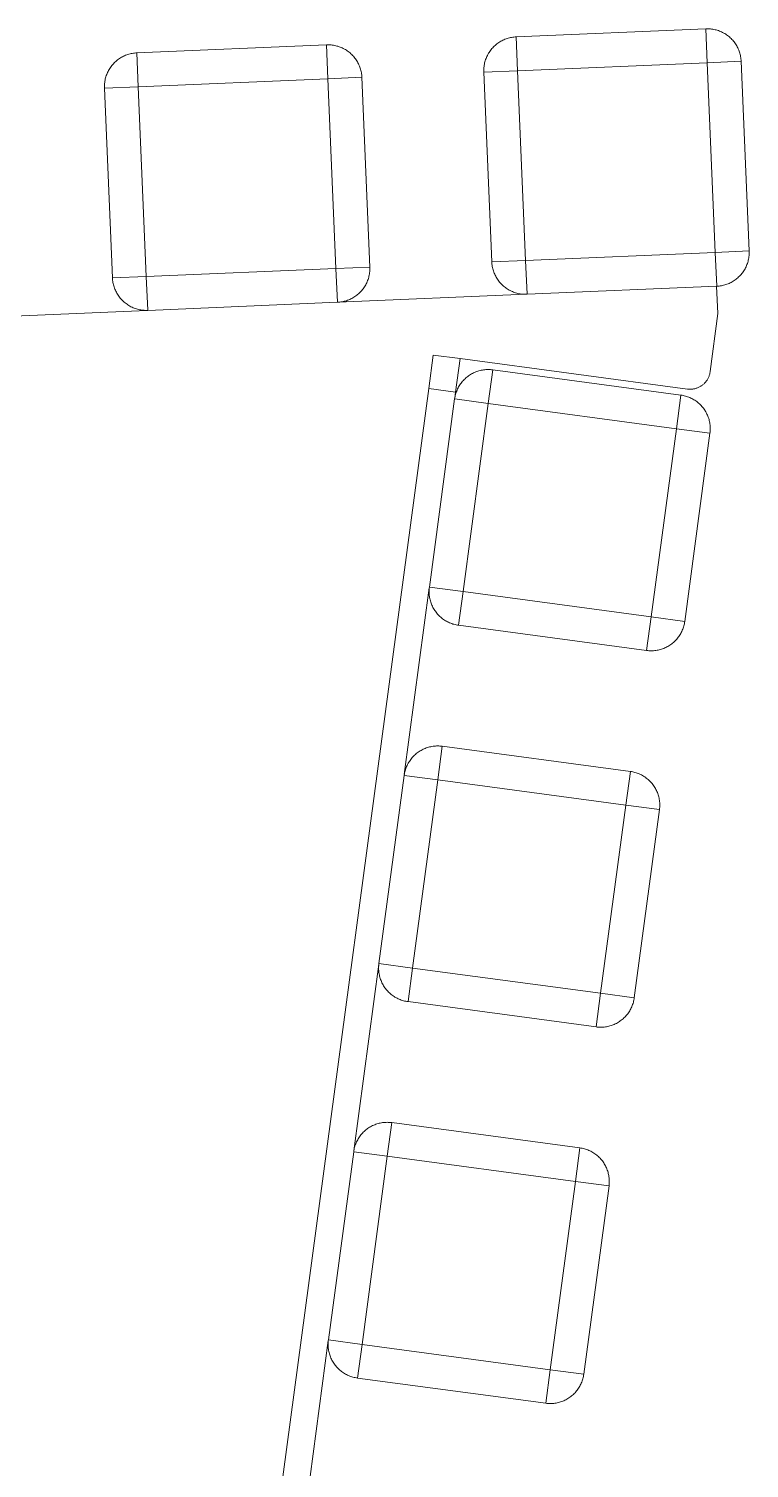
# Model space of a CAD drawing. Header units: inches. Extents: x -16 to 183, y -17 to 123.
# Drawn here: x 172.13 to 176.32, y 114.77 to 123.13 of the extents above; entities that cross this region are included whole.
import ezdxf

# ---------------------------------------------------------------- set-up
doc = ezdxf.new("R2010")
doc.units = ezdxf.units.IN
doc.layers.add('ZANO_R', color=7, linetype='Continuous', lineweight=0)

msp = doc.modelspace()

# ---------------------------------------------------------------- linework, layer by layer
at = {"layer": 'ZANO_R'}
for p, q in [((174.96519, 123.08468), (176.06657, 123.13123)), ((176.06657, 123.13123), (176.07329, 123.1314)), ((176.07488, 122.93456), (176.06657, 123.13123)), ((176.07329, 123.1314), (176.08001, 123.13134)), ((176.08001, 123.13134), (176.08672, 123.13105)), ((176.08672, 123.13105), (176.09342, 123.13053)), ((176.09342, 123.13053), (176.1001, 123.12979)), ((176.1001, 123.12979), (176.10676, 123.12881)), ((176.10676, 123.12881), (176.11337, 123.12761)), ((176.11337, 123.12761), (176.11994, 123.12618)), ((176.11994, 123.12618), (176.12645, 123.12453)), ((176.12645, 123.12453), (176.13291, 123.12266)), ((176.13291, 123.12266), (176.1393, 123.12057)), ((176.1393, 123.12057), (176.14561, 123.11826)), ((176.14561, 123.11826), (176.15184, 123.11574)), ((176.15184, 123.11574), (176.15798, 123.11301)), ((176.15798, 123.11301), (176.16403, 123.11007)), ((176.16403, 123.11007), (176.16997, 123.10692)), ((176.16997, 123.10692), (176.1758, 123.10357)), ((176.1758, 123.10357), (176.18151, 123.10003)), ((176.18151, 123.10003), (176.18709, 123.09629)), ((176.18709, 123.09629), (176.19255, 123.09237)), ((172.76243, 122.99158), (173.86381, 123.03813)), ((173.86381, 123.03813), (173.87053, 123.0383)), ((173.87212, 122.84146), (173.86381, 123.03813)), ((173.87053, 123.0383), (173.87725, 123.03824)), ((173.87725, 123.03824), (173.88397, 123.03795)), ((173.88397, 123.03795), (173.89067, 123.03743)), ((173.89067, 123.03743), (173.89735, 123.03669)), ((173.89735, 123.03669), (173.904, 123.03571)), ((173.904, 123.03571), (173.91061, 123.03451)), ((173.91061, 123.03451), (173.91718, 123.03308)), ((173.91718, 123.03308), (173.9237, 123.03143)), ((173.9237, 123.03143), (173.93015, 123.02956)), ((173.93015, 123.02956), (173.93654, 123.02747)), ((173.93654, 123.02747), (173.94285, 123.02516)), ((173.94285, 123.02516), (173.94908, 123.02264)), ((173.94908, 123.02264), (173.95523, 123.01991)), ((173.95523, 123.01991), (173.96127, 123.01697)), ((173.96127, 123.01697), (173.96721, 123.01382)), ((173.96721, 123.01382), (173.97304, 123.01047)), ((173.97304, 123.01047), (173.97875, 123.00693)), ((174.81569, 123.00568), (174.8198, 123.011)), ((174.8198, 123.011), (174.82409, 123.01617)), ((174.82409, 123.01617), (174.82855, 123.0212)), ((174.82855, 123.0212), (174.83319, 123.02607)), ((174.83319, 123.02607), (174.83798, 123.03078)), ((174.83798, 123.03078), (174.84293, 123.03532)), ((174.84293, 123.03532), (174.84804, 123.0397)), ((174.84804, 123.0397), (174.85329, 123.04389)), ((174.85329, 123.04389), (174.85868, 123.0479)), ((174.85868, 123.0479), (174.86421, 123.05173)), ((174.86421, 123.05173), (174.86986, 123.05537)), ((174.86986, 123.05537), (174.87564, 123.05881)), ((174.87564, 123.05881), (174.88153, 123.06205)), ((174.88153, 123.06205), (174.88752, 123.06509)), ((174.88752, 123.06509), (174.89362, 123.06792)), ((174.89362, 123.06792), (174.89981, 123.07054)), ((174.89981, 123.07054), (174.90608, 123.07295)), ((174.90608, 123.07295), (174.91243, 123.07515)), ((174.91243, 123.07515), (174.91886, 123.07712)), ((174.91886, 123.07712), (174.92535, 123.07888)), ((174.92535, 123.07888), (174.93189, 123.08041)), ((174.93189, 123.08041), (174.93849, 123.08172)), ((174.93849, 123.08172), (174.94512, 123.0828)), ((174.94512, 123.0828), (174.95179, 123.08366)), ((174.95179, 123.08366), (174.95848, 123.08428)), ((174.95848, 123.08428), (174.96519, 123.08468)), ((174.9735, 122.88801), (174.96519, 123.08468)), ((176.19255, 123.09237), (176.19787, 123.08826)), ((176.19787, 123.08826), (176.20305, 123.08397)), ((176.20305, 123.08397), (176.20807, 123.07951)), ((176.20807, 123.07951), (176.21294, 123.07487)), ((176.21294, 123.07487), (176.21765, 123.07008)), ((176.21765, 123.07008), (176.2222, 123.06512)), ((176.2222, 123.06512), (176.22657, 123.06002)), ((176.22657, 123.06002), (176.23076, 123.05477)), ((176.23076, 123.05477), (176.23478, 123.04938)), ((176.23478, 123.04938), (176.2386, 123.04385)), ((176.2386, 123.04385), (176.24224, 123.0382)), ((176.24224, 123.0382), (176.24568, 123.03242)), ((176.24568, 123.03242), (176.24892, 123.02653)), ((176.24892, 123.02653), (176.25196, 123.02054)), ((176.25196, 123.02054), (176.25479, 123.01444)), ((176.25479, 123.01444), (176.25741, 123.00825)), ((172.62133, 122.92307), (172.6258, 122.9281)), ((172.6258, 122.9281), (172.63043, 122.93297)), ((172.63043, 122.93297), (172.63522, 122.93768)), ((172.63522, 122.93768), (172.64018, 122.94222)), ((172.64018, 122.94222), (172.64528, 122.9466)), ((172.64528, 122.9466), (172.65054, 122.95079)), ((172.65054, 122.95079), (172.65593, 122.9548)), ((172.65593, 122.9548), (172.66145, 122.95863)), ((172.66145, 122.95863), (172.66711, 122.96227)), ((172.66711, 122.96227), (172.67288, 122.96571)), ((172.67288, 122.96571), (172.67877, 122.96895)), ((172.67877, 122.96895), (172.68476, 122.97199)), ((172.68476, 122.97199), (172.69086, 122.97482)), ((172.69086, 122.97482), (172.69705, 122.97744)), ((172.69705, 122.97744), (172.70332, 122.97985)), ((172.70332, 122.97985), (172.70968, 122.98205)), ((172.70968, 122.98205), (172.7161, 122.98402)), ((172.7161, 122.98402), (172.72259, 122.98578)), ((172.72259, 122.98578), (172.72914, 122.98731)), ((172.72914, 122.98731), (172.73573, 122.98862)), ((172.73573, 122.98862), (172.74236, 122.9897)), ((172.74236, 122.9897), (172.74903, 122.99056)), ((172.74903, 122.99056), (172.75572, 122.99118)), ((172.75572, 122.99118), (172.76243, 122.99158)), ((172.77074, 122.79491), (172.76243, 122.99158)), ((173.97875, 123.00693), (173.98434, 123.00319)), ((173.98434, 123.00319), (173.98979, 122.99927)), ((173.98979, 122.99927), (173.99511, 122.99516)), ((173.99511, 122.99516), (174.00029, 122.99087)), ((174.00029, 122.99087), (174.00531, 122.98641)), ((174.00531, 122.98641), (174.01019, 122.98177)), ((174.01019, 122.98177), (174.0149, 122.97698)), ((174.0149, 122.97698), (174.01944, 122.97203)), ((174.01944, 122.97203), (174.02381, 122.96692)), ((174.02381, 122.96692), (174.02801, 122.96167)), ((174.02801, 122.96167), (174.03202, 122.95628)), ((174.03202, 122.95628), (174.03585, 122.95075)), ((174.03585, 122.95075), (174.03948, 122.9451)), ((174.03948, 122.9451), (174.04292, 122.93932)), ((174.04292, 122.93932), (174.04616, 122.93343)), ((174.04616, 122.93343), (174.0492, 122.92744)), ((174.0492, 122.92744), (174.05204, 122.92134)), ((174.77925, 122.91988), (174.78045, 122.9265)), ((174.78045, 122.9265), (174.78188, 122.93307)), ((174.78188, 122.93307), (174.78353, 122.93958)), ((174.78353, 122.93958), (174.7854, 122.94604)), ((174.7854, 122.94604), (174.78749, 122.95243)), ((174.78749, 122.95243), (174.7898, 122.95874)), ((174.7898, 122.95874), (174.79232, 122.96497)), ((174.79232, 122.96497), (174.79505, 122.97111)), ((174.79505, 122.97111), (174.79799, 122.97715)), ((174.79799, 122.97715), (174.80114, 122.98309)), ((174.80114, 122.98309), (174.80449, 122.98892)), ((174.80449, 122.98892), (174.80803, 122.99464)), ((174.80803, 122.99464), (174.81177, 123.00022)), ((174.81177, 123.00022), (174.81569, 123.00568)), ((174.9735, 122.88801), (176.07488, 122.93456)), ((176.27136, 122.94286), (176.07488, 122.93456)), ((176.07488, 122.93456), (176.12143, 121.83318)), ((176.25741, 123.00825), (176.25982, 123.00198)), ((176.25982, 123.00198), (176.26202, 122.99562)), ((176.26202, 122.99562), (176.26399, 122.9892)), ((176.26399, 122.9892), (176.26575, 122.98271)), ((176.26575, 122.98271), (176.26728, 122.97617)), ((176.26728, 122.97617), (176.26859, 122.96957)), ((176.26859, 122.96957), (176.26967, 122.96294)), ((176.26967, 122.96294), (176.27053, 122.95627)), ((176.27053, 122.95627), (176.27116, 122.94958)), ((176.27116, 122.94958), (176.27155, 122.94287)), ((176.27136, 122.94286), (176.27155, 122.94287)), ((176.27155, 122.94287), (176.3181, 121.84149)), ((172.57912, 122.83997), (172.58077, 122.84648)), ((172.58077, 122.84648), (172.58264, 122.85294)), ((172.58264, 122.85294), (172.58473, 122.85933)), ((172.58473, 122.85933), (172.58704, 122.86564)), ((172.58704, 122.86564), (172.58956, 122.87187)), ((172.58956, 122.87187), (172.5923, 122.87801)), ((172.5923, 122.87801), (172.59524, 122.88405)), ((172.59524, 122.88405), (172.59838, 122.88999)), ((172.59838, 122.88999), (172.60173, 122.89582)), ((172.60173, 122.89582), (172.60527, 122.90154)), ((172.60527, 122.90154), (172.60901, 122.90712)), ((172.60901, 122.90712), (172.61294, 122.91258)), ((172.61294, 122.91258), (172.61705, 122.9179)), ((172.61705, 122.9179), (172.62133, 122.92307)), ((174.0686, 122.84976), (173.87212, 122.84146)), ((174.05204, 122.92134), (174.05466, 122.91515)), ((174.05466, 122.91515), (174.05707, 122.90888)), ((174.05707, 122.90888), (174.05926, 122.90252)), ((174.05926, 122.90252), (174.06124, 122.8961)), ((174.06124, 122.8961), (174.06299, 122.88961)), ((174.06299, 122.88961), (174.06453, 122.88307)), ((174.06453, 122.88307), (174.06583, 122.87647)), ((174.06583, 122.87647), (174.06692, 122.86984)), ((174.06692, 122.86984), (174.06777, 122.86317)), ((174.06777, 122.86317), (174.0684, 122.85648)), ((174.0684, 122.85648), (174.0688, 122.84977)), ((174.0686, 122.84976), (174.0688, 122.84977)), ((174.0688, 122.84977), (174.11535, 121.74839)), ((174.77666, 122.88641), (174.77672, 122.89314)), ((174.77683, 122.8797), (174.77666, 122.88641)), ((174.77672, 122.89314), (174.77701, 122.89985)), ((174.9735, 122.88801), (174.77683, 122.8797)), ((174.82338, 121.77832), (174.77683, 122.8797)), ((174.77701, 122.89985), (174.77753, 122.90655)), ((174.77753, 122.90655), (174.77827, 122.91323)), ((174.77827, 122.91323), (174.77925, 122.91988)), ((175.02005, 121.78663), (174.9735, 122.88801)), ((172.5739, 122.79332), (172.57396, 122.80004)), ((172.57407, 122.7866), (172.5739, 122.79332)), ((172.57396, 122.80004), (172.57425, 122.80675)), ((172.77074, 122.79491), (172.57407, 122.7866)), ((172.62062, 121.68522), (172.57407, 122.7866)), ((172.57425, 122.80675), (172.57477, 122.81345)), ((172.57477, 122.81345), (172.57552, 122.82013)), ((172.57552, 122.82013), (172.57649, 122.82678)), ((172.57649, 122.82678), (172.57769, 122.8334)), ((172.57769, 122.8334), (172.57912, 122.83997)), ((172.77074, 122.79491), (173.87212, 122.84146)), ((172.81729, 121.69353), (172.77074, 122.79491)), ((173.87212, 122.84146), (173.91867, 121.74008)), ((176.31791, 121.84148), (176.12143, 121.83318)), ((176.31791, 121.84148), (176.3181, 121.84149)), ((176.3181, 121.84149), (176.31827, 121.83477)), ((175.02005, 121.78663), (174.82338, 121.77832)), ((174.82377, 121.77161), (174.82338, 121.77832)), ((174.8244, 121.76491), (174.82377, 121.77161)), ((174.82526, 121.75825), (174.8244, 121.76491)), ((174.82634, 121.75161), (174.82526, 121.75825)), ((176.12143, 121.83318), (175.02005, 121.78663)), ((175.02836, 121.59015), (175.02005, 121.78663)), ((176.12973, 121.6367), (176.12143, 121.83318)), ((176.30513, 121.76245), (176.30261, 121.75622)), ((176.30744, 121.76876), (176.30513, 121.76245)), ((176.30953, 121.77515), (176.30744, 121.76876)), ((176.3114, 121.78161), (176.30953, 121.77515)), ((176.31305, 121.78812), (176.3114, 121.78161)), ((176.31448, 121.79469), (176.31305, 121.78812)), ((176.31568, 121.8013), (176.31448, 121.79469)), ((176.31666, 121.80795), (176.31568, 121.8013)), ((176.3174, 121.81463), (176.31666, 121.80795)), ((176.31792, 121.82134), (176.3174, 121.81463)), ((176.31821, 121.82805), (176.31792, 121.82134)), ((176.31827, 121.83477), (176.31821, 121.82805)), ((172.81729, 121.69353), (172.62062, 121.68522)), ((172.62102, 121.67851), (172.62062, 121.68522)), ((172.62165, 121.67182), (172.62102, 121.67851)), ((173.91867, 121.74008), (172.81729, 121.69353)), ((172.8256, 121.49705), (172.81729, 121.69353)), ((174.11515, 121.74838), (173.91867, 121.74008)), ((173.92698, 121.54351), (173.91867, 121.74008)), ((174.10468, 121.67566), (174.10238, 121.66935)), ((174.10678, 121.68205), (174.10468, 121.67566)), ((174.10865, 121.68851), (174.10678, 121.68205)), ((174.1103, 121.69502), (174.10865, 121.68851)), ((174.11172, 121.70159), (174.1103, 121.69502)), ((174.11292, 121.7082), (174.11172, 121.70159)), ((174.1139, 121.71485), (174.11292, 121.7082)), ((174.11465, 121.72153), (174.1139, 121.71485)), ((174.11517, 121.72824), (174.11465, 121.72153)), ((174.11515, 121.74838), (174.11535, 121.74839)), ((174.11546, 121.73495), (174.11517, 121.72824)), ((174.11535, 121.74839), (174.11552, 121.74167)), ((174.11552, 121.74167), (174.11546, 121.73495)), ((174.82765, 121.74502), (174.82634, 121.75161)), ((174.82918, 121.73848), (174.82765, 121.74502)), ((174.83094, 121.73199), (174.82918, 121.73848)), ((174.83291, 121.72556), (174.83094, 121.73199)), ((174.83511, 121.71921), (174.83291, 121.72556)), ((174.83752, 121.71293), (174.83511, 121.71921)), ((174.84014, 121.70675), (174.83752, 121.71293)), ((174.84297, 121.70065), (174.84014, 121.70675)), ((174.84601, 121.69465), (174.84297, 121.70065)), ((174.84925, 121.68877), (174.84601, 121.69465)), ((174.85269, 121.68299), (174.84925, 121.68877)), ((174.85633, 121.67734), (174.85269, 121.68299)), ((174.86015, 121.67181), (174.85633, 121.67734)), ((176.23625, 121.67328), (176.23072, 121.66946)), ((176.24164, 121.6773), (176.23625, 121.67328)), ((176.24689, 121.68149), (176.24164, 121.6773)), ((176.252, 121.68586), (176.24689, 121.68149)), ((176.25695, 121.69041), (176.252, 121.68586)), ((176.26175, 121.69512), (176.25695, 121.69041)), ((176.26638, 121.69999), (176.26175, 121.69512)), ((176.27084, 121.70501), (176.26638, 121.69999)), ((176.27513, 121.71019), (176.27084, 121.70501)), ((176.27924, 121.71551), (176.27513, 121.71019)), ((176.28316, 121.72096), (176.27924, 121.71551)), ((176.2869, 121.72655), (176.28316, 121.72096)), ((176.29044, 121.73226), (176.2869, 121.72655)), ((176.29379, 121.73809), (176.29044, 121.73226)), ((176.29694, 121.74403), (176.29379, 121.73809)), ((176.29988, 121.75008), (176.29694, 121.74403)), ((176.30261, 121.75622), (176.29988, 121.75008)), ((172.6225, 121.66515), (172.62165, 121.67182)), ((172.62358, 121.65851), (172.6225, 121.66515)), ((172.62489, 121.65192), (172.62358, 121.65851)), ((172.62642, 121.64538), (172.62489, 121.65192)), ((172.62818, 121.63889), (172.62642, 121.64538)), ((172.63016, 121.63246), (172.62818, 121.63889)), ((172.63235, 121.62611), (172.63016, 121.63246)), ((172.63476, 121.61983), (172.63235, 121.62611)), ((172.63738, 121.61365), (172.63476, 121.61983)), ((172.64021, 121.60755), (172.63738, 121.61365)), ((172.64325, 121.60155), (172.64021, 121.60755)), ((172.64649, 121.59567), (172.64325, 121.60155)), ((172.64993, 121.58989), (172.64649, 121.59567)), ((172.65357, 121.58424), (172.64993, 121.58989)), ((175.024, 121.58977), (173.93135, 121.54359)), ((174.04924, 121.59276), (174.04413, 121.58839)), ((174.05419, 121.59731), (174.04924, 121.59276)), ((174.05899, 121.60202), (174.05419, 121.59731)), ((174.06362, 121.60689), (174.05899, 121.60202)), ((174.06808, 121.61191), (174.06362, 121.60689)), ((174.07237, 121.61709), (174.06808, 121.61191)), ((174.07648, 121.62241), (174.07237, 121.61709)), ((174.08041, 121.62787), (174.07648, 121.62241)), ((174.08414, 121.63345), (174.08041, 121.62787)), ((174.08769, 121.63916), (174.08414, 121.63345)), ((174.09103, 121.64499), (174.08769, 121.63916)), ((174.09418, 121.65093), (174.09103, 121.64499)), ((174.09712, 121.65698), (174.09418, 121.65093)), ((174.09985, 121.66312), (174.09712, 121.65698)), ((174.10238, 121.66935), (174.09985, 121.66312)), ((174.86417, 121.66642), (174.86015, 121.67181)), ((174.86836, 121.66117), (174.86417, 121.66642)), ((174.87273, 121.65606), (174.86836, 121.66117)), ((174.87728, 121.65111), (174.87273, 121.65606)), ((174.88199, 121.64631), (174.87728, 121.65111)), ((174.88686, 121.64168), (174.88199, 121.64631)), ((174.89189, 121.63722), (174.88686, 121.64168)), ((174.89706, 121.63293), (174.89189, 121.63722)), ((174.90238, 121.62882), (174.89706, 121.63293)), ((174.90784, 121.6249), (174.90238, 121.62882)), ((174.91342, 121.62116), (174.90784, 121.6249)), ((174.91914, 121.61761), (174.91342, 121.62116)), ((174.92496, 121.61427), (174.91914, 121.61761)), ((174.9309, 121.61112), (174.92496, 121.61427)), ((174.93695, 121.60818), (174.9309, 121.61112)), ((174.94309, 121.60545), (174.93695, 121.60818)), ((174.94932, 121.60293), (174.94309, 121.60545)), ((174.95563, 121.60062), (174.94932, 121.60293)), ((174.96202, 121.59853), (174.95563, 121.60062)), ((174.96848, 121.59666), (174.96202, 121.59853)), ((174.97499, 121.59501), (174.96848, 121.59666)), ((174.98156, 121.59358), (174.97499, 121.59501)), ((174.98817, 121.59238), (174.98156, 121.59358)), ((174.99483, 121.5914), (174.98817, 121.59238)), ((175.00151, 121.59065), (174.99483, 121.5914)), ((175.00821, 121.59014), (175.00151, 121.59065)), ((175.01492, 121.58985), (175.00821, 121.59014)), ((175.02164, 121.58979), (175.01492, 121.58985)), ((175.02836, 121.58995), (175.02164, 121.58979)), ((176.12974, 121.6365), (175.02836, 121.58995)), ((175.02836, 121.59015), (175.02836, 121.58995)), ((176.13549, 121.47913), (176.12884, 121.63647)), ((176.12973, 121.6367), (176.12974, 121.6365)), ((176.13645, 121.6369), (176.12974, 121.6365)), ((176.14314, 121.63753), (176.13645, 121.6369)), ((176.14981, 121.63839), (176.14314, 121.63753)), ((176.15644, 121.63947), (176.14981, 121.63839)), ((176.16304, 121.64078), (176.15644, 121.63947)), ((176.16958, 121.64231), (176.16304, 121.64078)), ((176.17607, 121.64406), (176.16958, 121.64231)), ((176.1825, 121.64604), (176.17607, 121.64406)), ((176.18885, 121.64823), (176.1825, 121.64604)), ((176.19512, 121.65064), (176.18885, 121.64823)), ((176.20131, 121.65327), (176.19512, 121.65064)), ((176.20741, 121.6561), (176.20131, 121.65327)), ((176.2134, 121.65914), (176.20741, 121.6561)), ((176.21929, 121.66238), (176.2134, 121.65914)), ((176.22507, 121.66582), (176.21929, 121.66238)), ((176.23072, 121.66946), (176.22507, 121.66582)), ((172.6574, 121.57871), (172.65357, 121.58424)), ((172.66141, 121.57332), (172.6574, 121.57871)), ((172.66561, 121.56807), (172.66141, 121.57332)), ((172.66998, 121.56296), (172.66561, 121.56807)), ((172.67452, 121.55801), (172.66998, 121.56296)), ((172.67923, 121.55321), (172.67452, 121.55801)), ((172.6841, 121.54858), (172.67923, 121.55321)), ((172.68913, 121.54412), (172.6841, 121.54858)), ((172.6943, 121.53983), (172.68913, 121.54412)), ((172.69962, 121.53572), (172.6943, 121.53983)), ((172.70508, 121.5318), (172.69962, 121.53572)), ((172.71067, 121.52806), (172.70508, 121.5318)), ((172.71638, 121.52451), (172.71067, 121.52806)), ((172.72221, 121.52117), (172.71638, 121.52451)), ((172.72815, 121.51802), (172.72221, 121.52117)), ((172.73419, 121.51508), (172.72815, 121.51802)), ((172.74033, 121.51235), (172.73419, 121.51508)), ((172.74656, 121.50983), (172.74033, 121.51235)), ((172.75288, 121.50752), (172.74656, 121.50983)), ((172.75926, 121.50543), (172.75288, 121.50752)), ((173.92699, 121.5434), (172.82561, 121.49686)), ((173.92698, 121.54351), (173.92698, 121.54341)), ((173.9337, 121.5438), (173.92699, 121.5434)), ((173.94039, 121.54443), (173.9337, 121.5438)), ((173.94705, 121.54529), (173.94039, 121.54443)), ((173.95369, 121.54637), (173.94705, 121.54529)), ((173.96028, 121.54768), (173.95369, 121.54637)), ((173.96683, 121.54921), (173.96028, 121.54768)), ((173.97331, 121.55097), (173.96683, 121.54921)), ((173.97974, 121.55294), (173.97331, 121.55097)), ((173.98609, 121.55513), (173.97974, 121.55294)), ((173.99237, 121.55754), (173.98609, 121.55513)), ((173.99856, 121.56017), (173.99237, 121.55754)), ((174.00465, 121.563), (173.99856, 121.56017)), ((174.01065, 121.56604), (174.00465, 121.563)), ((174.01654, 121.56928), (174.01065, 121.56604)), ((174.02231, 121.57272), (174.01654, 121.56928)), ((174.02796, 121.57636), (174.02231, 121.57272)), ((174.03349, 121.58018), (174.02796, 121.57636)), ((174.03888, 121.5842), (174.03349, 121.58018)), ((174.04413, 121.58839), (174.03888, 121.5842)), ((172.82124, 121.49667), (171.72859, 121.45049)), ((172.76572, 121.50356), (172.75926, 121.50543)), ((172.77224, 121.50191), (172.76572, 121.50356)), ((172.7788, 121.50048), (172.77224, 121.50191)), ((172.78542, 121.49928), (172.7788, 121.50048)), ((172.79207, 121.4983), (172.78542, 121.49928)), ((172.79875, 121.49756), (172.79207, 121.4983)), ((172.80545, 121.49704), (172.79875, 121.49756)), ((172.81217, 121.49675), (172.80545, 121.49704)), ((172.81889, 121.49669), (172.81217, 121.49675)), ((172.82561, 121.49686), (172.81889, 121.49669)), ((172.8256, 121.49705), (172.82561, 121.49687)), ((176.09177, 121.14137), (176.13549, 121.47913)), ((174.45688, 121.04239), (174.48305, 121.23744)), ((174.63914, 121.21655), (174.48306, 121.23749)), ((174.61296, 121.02144), (174.63914, 121.21655)), ((174.63914, 121.21655), (175.95893, 121.03947)), ((174.65405, 121.08514), (174.65853, 121.09014)), ((174.65853, 121.09014), (174.66319, 121.09499)), ((174.66319, 121.09499), (174.66801, 121.09968)), ((174.66801, 121.09968), (174.67298, 121.1042)), ((174.67298, 121.1042), (174.67811, 121.10855)), ((174.67811, 121.10855), (174.68338, 121.11271)), ((174.68338, 121.11271), (174.68879, 121.1167)), ((174.68879, 121.1167), (174.69434, 121.1205)), ((174.69434, 121.1205), (174.70001, 121.12411)), ((174.70001, 121.12411), (174.7058, 121.12752)), ((174.7058, 121.12752), (174.7117, 121.13074)), ((174.7117, 121.13074), (174.71771, 121.13374)), ((174.71771, 121.13374), (174.72382, 121.13655)), ((174.72382, 121.13655), (174.73003, 121.13914)), ((174.73003, 121.13914), (174.73631, 121.14152)), ((174.73631, 121.14152), (174.74268, 121.14368)), ((174.74268, 121.14368), (174.74911, 121.14563)), ((174.74911, 121.14563), (174.75561, 121.14735)), ((174.75561, 121.14735), (174.76216, 121.14885)), ((174.76216, 121.14885), (174.76876, 121.15013)), ((174.76876, 121.15013), (174.7754, 121.15118)), ((174.7754, 121.15118), (174.78207, 121.152)), ((174.78207, 121.152), (174.78877, 121.15259)), ((174.78877, 121.15259), (174.79548, 121.15296)), ((174.79548, 121.15296), (174.8022, 121.1531)), ((174.8022, 121.1531), (174.80892, 121.153)), ((174.82898, 121.15115), (174.80283, 120.95625)), ((174.80892, 121.153), (174.81563, 121.15268)), ((174.81563, 121.15268), (174.82233, 121.15213)), ((174.82233, 121.15213), (174.82901, 121.15135)), ((174.82898, 121.15115), (174.82901, 121.15135)), ((174.82901, 121.15135), (175.92158, 121.00475)), ((176.0692, 121.08576), (176.07157, 121.08904)), ((176.07157, 121.08904), (176.07382, 121.0924)), ((176.07382, 121.0924), (176.07596, 121.09583)), ((176.07596, 121.09583), (176.07798, 121.09934)), ((176.07798, 121.09934), (176.07987, 121.10291)), ((176.07987, 121.10291), (176.08165, 121.10654)), ((176.08165, 121.10654), (176.0833, 121.11024)), ((176.0833, 121.11024), (176.08482, 121.11399)), ((176.08482, 121.11399), (176.08621, 121.11778)), ((176.08621, 121.11778), (176.08747, 121.12163)), ((176.08747, 121.12163), (176.0886, 121.12551)), ((176.0886, 121.12551), (176.0896, 121.12943)), ((176.0896, 121.12943), (176.09046, 121.13338)), ((176.09046, 121.13338), (176.09118, 121.13736)), ((176.09118, 121.13736), (176.09177, 121.14137)), ((172.54174, 106.76873), (174.45688, 121.04239)), ((174.45688, 121.04239), (174.61296, 121.02144)), ((174.60831, 120.98675), (174.61296, 121.02144)), ((174.61143, 121.00224), (174.61311, 121.00875)), ((174.61311, 121.00875), (174.61501, 121.01519)), ((174.61501, 121.01519), (174.61713, 121.02157)), ((174.61713, 121.02157), (174.61947, 121.02787)), ((174.61947, 121.02787), (174.62203, 121.03409)), ((174.62203, 121.03409), (174.62479, 121.04022)), ((174.62479, 121.04022), (174.62776, 121.04625)), ((174.62776, 121.04625), (174.63093, 121.05217)), ((174.63093, 121.05217), (174.63431, 121.05799)), ((174.63431, 121.05799), (174.63788, 121.06368)), ((174.63788, 121.06368), (174.64164, 121.06925)), ((174.64164, 121.06925), (174.6456, 121.07469)), ((174.6456, 121.07469), (174.64973, 121.07999)), ((174.64973, 121.07999), (174.65405, 121.08514)), ((175.92155, 121.00456), (175.8954, 120.80965)), ((175.92155, 121.00456), (175.92158, 121.00475)), ((175.92158, 121.00475), (175.92822, 121.00375)), ((175.95893, 121.03947), (175.96295, 121.039)), ((175.96295, 121.039), (175.96698, 121.03867)), ((175.96698, 121.03867), (175.97102, 121.03847)), ((175.97102, 121.03847), (175.97506, 121.03842)), ((175.97506, 121.03842), (175.97911, 121.0385)), ((175.97911, 121.0385), (175.98315, 121.03872)), ((175.98315, 121.03872), (175.98718, 121.03908)), ((175.98718, 121.03908), (175.99119, 121.03958)), ((175.99119, 121.03958), (175.99518, 121.04022)), ((175.99518, 121.04022), (175.99915, 121.04099)), ((175.99915, 121.04099), (176.0031, 121.0419)), ((176.0031, 121.0419), (176.00701, 121.04294)), ((176.00701, 121.04294), (176.01088, 121.04411)), ((176.01088, 121.04411), (176.0147, 121.04542)), ((176.0147, 121.04542), (176.01848, 121.04686)), ((176.01848, 121.04686), (176.02221, 121.04842)), ((176.02221, 121.04842), (176.02589, 121.05012)), ((176.02589, 121.05012), (176.0295, 121.05193)), ((176.0295, 121.05193), (176.03305, 121.05387)), ((176.03305, 121.05387), (176.03653, 121.05593)), ((176.03653, 121.05593), (176.03994, 121.05811)), ((176.03994, 121.05811), (176.04327, 121.06041)), ((176.04327, 121.06041), (176.04652, 121.06281)), ((176.04652, 121.06281), (176.04969, 121.06533)), ((176.04969, 121.06533), (176.05277, 121.06795)), ((176.05277, 121.06795), (176.05576, 121.07068)), ((176.05576, 121.07068), (176.05865, 121.07351)), ((176.05865, 121.07351), (176.06144, 121.07643)), ((176.06144, 121.07643), (176.06413, 121.07945)), ((176.06413, 121.07945), (176.06672, 121.08256)), ((176.06672, 121.08256), (176.0692, 121.08576)), ((174.46113, 119.88985), (174.60773, 120.98242)), ((174.60773, 120.98242), (174.60874, 120.98907)), ((174.60792, 120.9824), (174.60773, 120.98242)), ((174.60792, 120.9824), (174.80283, 120.95625)), ((174.60874, 120.98907), (174.60997, 120.99568)), ((174.60997, 120.99568), (174.61143, 121.00224)), ((174.65624, 119.86368), (174.80283, 120.95625)), ((174.80283, 120.95625), (175.8954, 120.80965)), ((175.92822, 121.00375), (175.93483, 121.00251)), ((175.93483, 121.00251), (175.94139, 121.00105)), ((175.94139, 121.00105), (175.9479, 120.99937)), ((175.9479, 120.99937), (175.95435, 120.99747)), ((175.95435, 120.99747), (175.96073, 120.99535)), ((175.96073, 120.99535), (175.96703, 120.99301)), ((175.96703, 120.99301), (175.97325, 120.99046)), ((175.97325, 120.99046), (175.97937, 120.98769)), ((175.97937, 120.98769), (175.9854, 120.98472)), ((175.9854, 120.98472), (175.99133, 120.98155)), ((175.99133, 120.98155), (175.99714, 120.97817)), ((175.99714, 120.97817), (176.00283, 120.9746)), ((176.00283, 120.9746), (176.0084, 120.97084)), ((176.0084, 120.97084), (176.01384, 120.96689)), ((176.01384, 120.96689), (176.01914, 120.96275)), ((176.01914, 120.96275), (176.02429, 120.95844)), ((176.02429, 120.95844), (176.0293, 120.95395)), ((176.0293, 120.95395), (176.03415, 120.94929)), ((176.03415, 120.94929), (176.03883, 120.94448)), ((176.03883, 120.94448), (176.04335, 120.9395)), ((176.04335, 120.9395), (176.0477, 120.93437)), ((176.0477, 120.93437), (176.05187, 120.9291)), ((176.05187, 120.9291), (176.05586, 120.92369)), ((176.05586, 120.92369), (176.05966, 120.91814)), ((176.05966, 120.91814), (176.06326, 120.91247)), ((176.06326, 120.91247), (176.06668, 120.90668)), ((176.06668, 120.90668), (176.06989, 120.90078)), ((176.06989, 120.90078), (176.0729, 120.89477)), ((176.0729, 120.89477), (176.0757, 120.88866)), ((176.0757, 120.88866), (176.07829, 120.88246)), ((176.07829, 120.88246), (176.08067, 120.87617)), ((176.08067, 120.87617), (176.08284, 120.86981)), ((176.08284, 120.86981), (176.08478, 120.86337)), ((176.08478, 120.86337), (176.0865, 120.85687)), ((176.0865, 120.85687), (176.088, 120.85032)), ((176.088, 120.85032), (176.08928, 120.84372)), ((176.08928, 120.84372), (176.09033, 120.83708)), ((175.8954, 120.80965), (175.74881, 119.71708)), ((175.8954, 120.80965), (176.0905, 120.78348)), ((176.0905, 120.78348), (175.94391, 119.6909)), ((176.09033, 120.83708), (176.09115, 120.83041)), ((176.09128, 120.79015), (176.0905, 120.78348)), ((176.09115, 120.83041), (176.09175, 120.82372)), ((176.09183, 120.79685), (176.09128, 120.79015)), ((176.09175, 120.82372), (176.09211, 120.81701)), ((176.09216, 120.80356), (176.09183, 120.79685)), ((176.09211, 120.81701), (176.09225, 120.81029)), ((176.09225, 120.81029), (176.09216, 120.80356)), ((174.31512, 118.80161), (174.46055, 119.88552)), ((174.45939, 119.86304), (174.45948, 119.86976)), ((174.45952, 119.85632), (174.45939, 119.86304)), ((174.45948, 119.86976), (174.4598, 119.87648)), ((174.45989, 119.84961), (174.45952, 119.85632)), ((174.4598, 119.87648), (174.46035, 119.88318)), ((174.46048, 119.84292), (174.45989, 119.84961)), ((174.46035, 119.88318), (174.46113, 119.88985)), ((174.46131, 119.83624), (174.46048, 119.84292)), ((174.46133, 119.88983), (174.46113, 119.88985)), ((174.46236, 119.82961), (174.46131, 119.83624)), ((174.46133, 119.88983), (174.65624, 119.86368)), ((174.65624, 119.86368), (174.63006, 119.66857)), ((175.74881, 119.71708), (174.65624, 119.86368)), ((174.46363, 119.82301), (174.46236, 119.82961)), ((174.46513, 119.81645), (174.46363, 119.82301)), ((174.46686, 119.80996), (174.46513, 119.81645)), ((174.4688, 119.80352), (174.46686, 119.80996)), ((174.47096, 119.79716), (174.4688, 119.80352)), ((174.47334, 119.79087), (174.47096, 119.79716)), ((174.47594, 119.78467), (174.47334, 119.79087)), ((174.47874, 119.77856), (174.47594, 119.78467)), ((174.48175, 119.77255), (174.47874, 119.77856)), ((174.48496, 119.76665), (174.48175, 119.77255)), ((174.48837, 119.76086), (174.48496, 119.76665)), ((174.49198, 119.75518), (174.48837, 119.76086)), ((174.49578, 119.74964), (174.49198, 119.75518)), ((174.49977, 119.74423), (174.49578, 119.74964)), ((174.50394, 119.73896), (174.49977, 119.74423)), ((174.50828, 119.73383), (174.50394, 119.73896)), ((174.5128, 119.72885), (174.50828, 119.73383)), ((174.51749, 119.72403), (174.5128, 119.72885)), ((174.52234, 119.71938), (174.51749, 119.72403)), ((174.52734, 119.71489), (174.52234, 119.71938)), ((174.5325, 119.71058), (174.52734, 119.71489)), ((174.5378, 119.70644), (174.5325, 119.71058)), ((174.54323, 119.70249), (174.5378, 119.70644)), ((174.5488, 119.69873), (174.54323, 119.70249)), ((174.5545, 119.69516), (174.5488, 119.69873)), ((174.56031, 119.69178), (174.5545, 119.69516)), ((174.56623, 119.68861), (174.56031, 119.69178)), ((174.57226, 119.68563), (174.56623, 119.68861)), ((174.57839, 119.68287), (174.57226, 119.68563)), ((174.58461, 119.68032), (174.57839, 119.68287)), ((174.59091, 119.67798), (174.58461, 119.68032)), ((174.59729, 119.67586), (174.59091, 119.67798)), ((174.60374, 119.67396), (174.59729, 119.67586)), ((174.61024, 119.67227), (174.60374, 119.67396)), ((174.6168, 119.67082), (174.61024, 119.67227)), ((174.62341, 119.66958), (174.6168, 119.67082)), ((174.63006, 119.66857), (174.62341, 119.66958)), ((175.72263, 119.52198), (174.63006, 119.66857)), ((175.74881, 119.71708), (175.72263, 119.52198)), ((175.74881, 119.71708), (175.94391, 119.6909)), ((175.94021, 119.67109), (175.93853, 119.66458)), ((175.94167, 119.67765), (175.94021, 119.67109)), ((175.9429, 119.68426), (175.94167, 119.67765)), ((175.94391, 119.6909), (175.9429, 119.68426)), ((175.89759, 119.58819), (175.8931, 119.58318)), ((175.9019, 119.59334), (175.89759, 119.58819)), ((175.90604, 119.59864), (175.9019, 119.59334)), ((175.90999, 119.60408), (175.90604, 119.59864)), ((175.91376, 119.60965), (175.90999, 119.60408)), ((175.91733, 119.61534), (175.91376, 119.60965)), ((175.9207, 119.62116), (175.91733, 119.61534)), ((175.92388, 119.62708), (175.9207, 119.62116)), ((175.92685, 119.63311), (175.92388, 119.62708)), ((175.92961, 119.63924), (175.92685, 119.63311)), ((175.93216, 119.64546), (175.92961, 119.63924)), ((175.9345, 119.65176), (175.93216, 119.64546)), ((175.93662, 119.65813), (175.9345, 119.65176)), ((175.93853, 119.66458), (175.93662, 119.65813)), ((175.72931, 119.5212), (175.72263, 119.52198)), ((175.736, 119.52065), (175.72931, 119.5212)), ((175.74272, 119.52033), (175.736, 119.52065)), ((175.74944, 119.52023), (175.74272, 119.52033)), ((175.75616, 119.52037), (175.74944, 119.52023)), ((175.76287, 119.52073), (175.75616, 119.52037)), ((175.76957, 119.52133), (175.76287, 119.52073)), ((175.77624, 119.52215), (175.76957, 119.52133)), ((175.78288, 119.5232), (175.77624, 119.52215)), ((175.78948, 119.52448), (175.78288, 119.5232)), ((175.79603, 119.52598), (175.78948, 119.52448)), ((175.80253, 119.5277), (175.79603, 119.52598)), ((175.80896, 119.52965), (175.80253, 119.5277)), ((175.81532, 119.53181), (175.80896, 119.52965)), ((175.82161, 119.53419), (175.81532, 119.53181)), ((175.82781, 119.53678), (175.82161, 119.53419)), ((175.83392, 119.53958), (175.82781, 119.53678)), ((175.83993, 119.54259), (175.83392, 119.53958)), ((175.84584, 119.54581), (175.83993, 119.54259)), ((175.85163, 119.54922), (175.84584, 119.54581)), ((175.8573, 119.55283), (175.85163, 119.54922)), ((175.86284, 119.55663), (175.8573, 119.55283)), ((175.86825, 119.56061), (175.86284, 119.55663)), ((175.87353, 119.56478), (175.86825, 119.56061)), ((175.87865, 119.56913), (175.87353, 119.56478)), ((175.88363, 119.57365), (175.87865, 119.56913)), ((175.88845, 119.57834), (175.88363, 119.57365)), ((175.8931, 119.58318), (175.88845, 119.57834)), ((174.37482, 118.91454), (174.37979, 118.91906)), ((174.37979, 118.91906), (174.38492, 118.9234)), ((174.38492, 118.9234), (174.39019, 118.92757)), ((174.39019, 118.92757), (174.39561, 118.93156)), ((174.39561, 118.93156), (174.40115, 118.93536)), ((174.40115, 118.93536), (174.40682, 118.93897)), ((174.40682, 118.93897), (174.41261, 118.94238)), ((174.41261, 118.94238), (174.41852, 118.94559)), ((174.41852, 118.94559), (174.42453, 118.9486)), ((174.42453, 118.9486), (174.43064, 118.95141)), ((174.43064, 118.95141), (174.43684, 118.954)), ((174.43684, 118.954), (174.44312, 118.95638)), ((174.44312, 118.95638), (174.44949, 118.95854)), ((174.44949, 118.95854), (174.45592, 118.96048)), ((174.45592, 118.96048), (174.46242, 118.96221)), ((174.46242, 118.96221), (174.46897, 118.96371)), ((174.46897, 118.96371), (174.47557, 118.96498)), ((174.47557, 118.96498), (174.48221, 118.96603)), ((174.48221, 118.96603), (174.48888, 118.96686)), ((174.48888, 118.96686), (174.49558, 118.96745)), ((174.49558, 118.96745), (174.50229, 118.96782)), ((174.50229, 118.96782), (174.50901, 118.96795)), ((174.50901, 118.96795), (174.51573, 118.96786)), ((174.53579, 118.96601), (174.50964, 118.7711)), ((174.51573, 118.96786), (174.52244, 118.96754)), ((174.52244, 118.96754), (174.52914, 118.96699)), ((174.52914, 118.96699), (174.53582, 118.96621)), ((174.53579, 118.96601), (174.53582, 118.96621)), ((174.53582, 118.96621), (175.62839, 118.81961)), ((174.32182, 118.83005), (174.32395, 118.83643)), ((174.32395, 118.83643), (174.32628, 118.84273)), ((174.32628, 118.84273), (174.32884, 118.84895)), ((174.32884, 118.84895), (174.3316, 118.85508)), ((174.3316, 118.85508), (174.33457, 118.86111)), ((174.33457, 118.86111), (174.33775, 118.86703)), ((174.33775, 118.86703), (174.34112, 118.87284)), ((174.34112, 118.87284), (174.34469, 118.87854)), ((174.34469, 118.87854), (174.34846, 118.88411)), ((174.34846, 118.88411), (174.35241, 118.88954)), ((174.35241, 118.88954), (174.35654, 118.89484)), ((174.35654, 118.89484), (174.36086, 118.9)), ((174.36086, 118.9), (174.36535, 118.905)), ((174.36535, 118.905), (174.37, 118.90985)), ((174.37, 118.90985), (174.37482, 118.91454)), ((174.16795, 117.70471), (174.31454, 118.79728)), ((174.31454, 118.79728), (174.31555, 118.80393)), ((174.31473, 118.79726), (174.31454, 118.79728)), ((174.31473, 118.79726), (174.50964, 118.7711)), ((174.31555, 118.80393), (174.31678, 118.81054)), ((174.31678, 118.81054), (174.31824, 118.8171)), ((174.31824, 118.8171), (174.31992, 118.8236)), ((174.31992, 118.8236), (174.32182, 118.83005)), ((174.36305, 117.67853), (174.50964, 118.7711)), ((174.50964, 118.7711), (175.60221, 118.62451)), ((175.62836, 118.81942), (175.60221, 118.62451)), ((175.62836, 118.81942), (175.62839, 118.81961)), ((175.62839, 118.81961), (175.63504, 118.81861)), ((175.63504, 118.81861), (175.64164, 118.81737)), ((175.64164, 118.81737), (175.6482, 118.81591)), ((175.6482, 118.81591), (175.65471, 118.81423)), ((175.65471, 118.81423), (175.66116, 118.81233)), ((175.66116, 118.81233), (175.66754, 118.81021)), ((175.66754, 118.81021), (175.67384, 118.80787)), ((175.67384, 118.80787), (175.68006, 118.80532)), ((175.68006, 118.80532), (175.68618, 118.80255)), ((175.68618, 118.80255), (175.69221, 118.79958)), ((175.69221, 118.79958), (175.69814, 118.79641)), ((175.69814, 118.79641), (175.70395, 118.79303)), ((175.70395, 118.79303), (175.70965, 118.78946)), ((175.70965, 118.78946), (175.71521, 118.7857)), ((175.71521, 118.7857), (175.72065, 118.78174)), ((175.72065, 118.78174), (175.72595, 118.77761)), ((175.72595, 118.77761), (175.73111, 118.77329)), ((175.73111, 118.77329), (175.73611, 118.76881)), ((175.73611, 118.76881), (175.74096, 118.76415)), ((175.74096, 118.76415), (175.74565, 118.75933)), ((175.74565, 118.75933), (175.75016, 118.75436)), ((175.75016, 118.75436), (175.75451, 118.74923)), ((175.75451, 118.74923), (175.75868, 118.74396)), ((175.75868, 118.74396), (175.76267, 118.73855)), ((175.76267, 118.73855), (175.76647, 118.733)), ((175.76647, 118.733), (175.77008, 118.72733)), ((175.77008, 118.72733), (175.77349, 118.72154)), ((175.77349, 118.72154), (175.7767, 118.71564)), ((175.7767, 118.71564), (175.77971, 118.70963)), ((175.77971, 118.70963), (175.78251, 118.70352)), ((175.78251, 118.70352), (175.78511, 118.69731)), ((175.78511, 118.69731), (175.78748, 118.69103)), ((175.78748, 118.69103), (175.78965, 118.68466)), ((175.78965, 118.68466), (175.79159, 118.67823)), ((175.79159, 118.67823), (175.79332, 118.67173)), ((175.79332, 118.67173), (175.79482, 118.66518)), ((175.79482, 118.66518), (175.79609, 118.65858)), ((175.60221, 118.62451), (175.45562, 117.53194)), ((175.60221, 118.62451), (175.79731, 118.59833)), ((175.79731, 118.59833), (175.65072, 117.50576)), ((175.79609, 118.65858), (175.79714, 118.65194)), ((175.79714, 118.65194), (175.79797, 118.64527)), ((175.79809, 118.60501), (175.79731, 118.59833)), ((175.79797, 118.64527), (175.79856, 118.63858)), ((175.79865, 118.61171), (175.79809, 118.60501)), ((175.79856, 118.63858), (175.79893, 118.63186)), ((175.79897, 118.61842), (175.79865, 118.61171)), ((175.79893, 118.63186), (175.79906, 118.62514)), ((175.79906, 118.62514), (175.79897, 118.61842)), ((174.02193, 116.61647), (174.16736, 117.70038)), ((174.1662, 117.6779), (174.16629, 117.68462)), ((174.16633, 117.67118), (174.1662, 117.6779)), ((174.16629, 117.68462), (174.16661, 117.69134)), ((174.1667, 117.66447), (174.16633, 117.67118)), ((174.16661, 117.69134), (174.16717, 117.69804)), ((174.1673, 117.65777), (174.1667, 117.66447)), ((174.16717, 117.69804), (174.16795, 117.70471)), ((174.16814, 117.70469), (174.16795, 117.70471)), ((174.16814, 117.70469), (174.36305, 117.67853)), ((174.36305, 117.67853), (174.33687, 117.48343)), ((175.45562, 117.53194), (174.36305, 117.67853)), ((174.16812, 117.6511), (174.1673, 117.65777)), ((174.16917, 117.64446), (174.16812, 117.6511)), ((174.17044, 117.63786), (174.16917, 117.64446)), ((174.17195, 117.63131), (174.17044, 117.63786)), ((174.17367, 117.62482), (174.17195, 117.63131)), ((174.17561, 117.61838), (174.17367, 117.62482)), ((174.17778, 117.61202), (174.17561, 117.61838)), ((174.18016, 117.60573), (174.17778, 117.61202)), ((174.18275, 117.59953), (174.18016, 117.60573)), ((174.18555, 117.59342), (174.18275, 117.59953)), ((174.18856, 117.58741), (174.18555, 117.59342)), ((174.19177, 117.5815), (174.18856, 117.58741)), ((174.19518, 117.57571), (174.19177, 117.5815)), ((174.19879, 117.57004), (174.19518, 117.57571)), ((174.20259, 117.5645), (174.19879, 117.57004)), ((174.20658, 117.55909), (174.20259, 117.5645)), ((174.21075, 117.55381), (174.20658, 117.55909)), ((174.2151, 117.54869), (174.21075, 117.55381)), ((174.21961, 117.54371), (174.2151, 117.54869)), ((174.2243, 117.53889), (174.21961, 117.54371)), ((174.22915, 117.53424), (174.2243, 117.53889)), ((174.23415, 117.52975), (174.22915, 117.53424)), ((174.23931, 117.52544), (174.23415, 117.52975)), ((174.24461, 117.5213), (174.23931, 117.52544)), ((174.25005, 117.51735), (174.24461, 117.5213)), ((174.25561, 117.51359), (174.25005, 117.51735)), ((174.26131, 117.51001), (174.25561, 117.51359)), ((174.26712, 117.50664), (174.26131, 117.51001)), ((174.27305, 117.50346), (174.26712, 117.50664)), ((174.27908, 117.50049), (174.27305, 117.50346)), ((174.2852, 117.49773), (174.27908, 117.50049)), ((174.29142, 117.49518), (174.2852, 117.49773)), ((174.29772, 117.49284), (174.29142, 117.49518)), ((175.45562, 117.53194), (175.42944, 117.33684)), ((175.45562, 117.53194), (175.65072, 117.50576)), ((175.64971, 117.49912), (175.64848, 117.49251)), ((175.65072, 117.50576), (175.64971, 117.49912)), ((174.3041, 117.49072), (174.29772, 117.49284)), ((174.31055, 117.48881), (174.3041, 117.49072)), ((174.31706, 117.48713), (174.31055, 117.48881)), ((174.32362, 117.48567), (174.31706, 117.48713)), ((174.33022, 117.48444), (174.32362, 117.48567)), ((174.33687, 117.48343), (174.33022, 117.48444)), ((175.42944, 117.33684), (174.33687, 117.48343)), ((175.61285, 117.4135), (175.60872, 117.4082)), ((175.6168, 117.41894), (175.61285, 117.4135)), ((175.62057, 117.42451), (175.6168, 117.41894)), ((175.62414, 117.4302), (175.62057, 117.42451)), ((175.62751, 117.43601), (175.62414, 117.4302)), ((175.63069, 117.44194), (175.62751, 117.43601)), ((175.63366, 117.44797), (175.63069, 117.44194)), ((175.63642, 117.4541), (175.63366, 117.44797)), ((175.63898, 117.46031), (175.63642, 117.4541)), ((175.64131, 117.46662), (175.63898, 117.46031)), ((175.64344, 117.47299), (175.64131, 117.46662)), ((175.64534, 117.47944), (175.64344, 117.47299)), ((175.64702, 117.48595), (175.64534, 117.47944)), ((175.64848, 117.49251), (175.64702, 117.48595)), ((175.43612, 117.33606), (175.42944, 117.33684)), ((175.44282, 117.33551), (175.43612, 117.33606)), ((175.44953, 117.33518), (175.44282, 117.33551)), ((175.45625, 117.33509), (175.44953, 117.33518)), ((175.46297, 117.33523), (175.45625, 117.33509)), ((175.46968, 117.33559), (175.46297, 117.33523)), ((175.47638, 117.33619), (175.46968, 117.33559)), ((175.48305, 117.33701), (175.47638, 117.33619)), ((175.48969, 117.33806), (175.48305, 117.33701)), ((175.49629, 117.33934), (175.48969, 117.33806)), ((175.50284, 117.34084), (175.49629, 117.33934)), ((175.50934, 117.34256), (175.50284, 117.34084)), ((175.51577, 117.34451), (175.50934, 117.34256)), ((175.52214, 117.34667), (175.51577, 117.34451)), ((175.52842, 117.34905), (175.52214, 117.34667)), ((175.53462, 117.35164), (175.52842, 117.34905)), ((175.54073, 117.35444), (175.53462, 117.35164)), ((175.54674, 117.35745), (175.54073, 117.35444)), ((175.55265, 117.36066), (175.54674, 117.35745)), ((175.55844, 117.36408), (175.55265, 117.36066)), ((175.56411, 117.36769), (175.55844, 117.36408)), ((175.56965, 117.37148), (175.56411, 117.36769)), ((175.57507, 117.37547), (175.56965, 117.37148)), ((175.58034, 117.37964), (175.57507, 117.37547)), ((175.58547, 117.38399), (175.58034, 117.37964)), ((175.59044, 117.38851), (175.58547, 117.38399)), ((175.59526, 117.39319), (175.59044, 117.38851)), ((175.59991, 117.39804), (175.59526, 117.39319)), ((175.6044, 117.40305), (175.59991, 117.39804)), ((175.60872, 117.4082), (175.6044, 117.40305)), ((174.09701, 116.74243), (174.10242, 116.74642)), ((174.10242, 116.74642), (174.10796, 116.75022)), ((174.10796, 116.75022), (174.11363, 116.75383)), ((174.11363, 116.75383), (174.11942, 116.75724)), ((174.11942, 116.75724), (174.12533, 116.76045)), ((174.12533, 116.76045), (174.13134, 116.76346)), ((174.13134, 116.76346), (174.13745, 116.76626)), ((174.13745, 116.76626), (174.14365, 116.76886)), ((174.14365, 116.76886), (174.14994, 116.77123)), ((174.14994, 116.77123), (174.1563, 116.7734)), ((174.1563, 116.7734), (174.16274, 116.77534)), ((174.16274, 116.77534), (174.16923, 116.77707)), ((174.16923, 116.77707), (174.17578, 116.77857)), ((174.17578, 116.77857), (174.18238, 116.77984)), ((174.18238, 116.77984), (174.18902, 116.78089)), ((174.18902, 116.78089), (174.19569, 116.78172)), ((174.19569, 116.78172), (174.20239, 116.78231)), ((174.20239, 116.78231), (174.2091, 116.78268)), ((174.2091, 116.78268), (174.21582, 116.78281)), ((174.21582, 116.78281), (174.22254, 116.78272)), ((174.24261, 116.78087), (174.21645, 116.58596)), ((174.22254, 116.78272), (174.22926, 116.7824)), ((174.22926, 116.7824), (174.23595, 116.78184)), ((174.23595, 116.78184), (174.24263, 116.78106)), ((174.24261, 116.78087), (174.24263, 116.78106)), ((174.24263, 116.78106), (175.3352, 116.63447)), ((174.0331, 116.65759), (174.03565, 116.66381)), ((174.03565, 116.66381), (174.03841, 116.66994)), ((174.03841, 116.66994), (174.04138, 116.67596)), ((174.04138, 116.67596), (174.04456, 116.68189)), ((174.04456, 116.68189), (174.04793, 116.6877)), ((174.04793, 116.6877), (174.0515, 116.6934)), ((174.0515, 116.6934), (174.05527, 116.69897)), ((174.05527, 116.69897), (174.05922, 116.7044)), ((174.05922, 116.7044), (174.06336, 116.7097)), ((174.06336, 116.7097), (174.06767, 116.71486)), ((174.06767, 116.71486), (174.07216, 116.71986)), ((174.07216, 116.71986), (174.07681, 116.72471)), ((174.07681, 116.72471), (174.08163, 116.7294)), ((174.08163, 116.7294), (174.08661, 116.73392)), ((174.08661, 116.73392), (174.09173, 116.73826)), ((174.09173, 116.73826), (174.09701, 116.74243)), ((173.87476, 115.51957), (174.02135, 116.61214)), ((174.02135, 116.61214), (174.02236, 116.61879)), ((174.02155, 116.61211), (174.02135, 116.61214)), ((174.02155, 116.61211), (174.21645, 116.58596)), ((174.02236, 116.61879), (174.02359, 116.62539)), ((174.02359, 116.62539), (174.02505, 116.63196)), ((174.02505, 116.63196), (174.02673, 116.63846)), ((174.02673, 116.63846), (174.02864, 116.64491)), ((174.02864, 116.64491), (174.03076, 116.65129)), ((174.03076, 116.65129), (174.0331, 116.65759)), ((174.06986, 115.49339), (174.21645, 116.58596)), ((174.21645, 116.58596), (175.30902, 116.43937)), ((175.33518, 116.63428), (175.30902, 116.43937)), ((175.33518, 116.63428), (175.3352, 116.63447)), ((175.3352, 116.63447), (175.34185, 116.63346)), ((175.34185, 116.63346), (175.34846, 116.63223)), ((175.34846, 116.63223), (175.35502, 116.63077)), ((175.35502, 116.63077), (175.36152, 116.62909)), ((175.36152, 116.62909), (175.36797, 116.62719)), ((175.36797, 116.62719), (175.37435, 116.62506)), ((175.37435, 116.62506), (175.38065, 116.62273)), ((175.38065, 116.62273), (175.38687, 116.62017)), ((175.38687, 116.62017), (175.393, 116.61741)), ((175.393, 116.61741), (175.39903, 116.61444)), ((175.39903, 116.61444), (175.40495, 116.61126)), ((175.40495, 116.61126), (175.41076, 116.60789)), ((175.41076, 116.60789), (175.41646, 116.60432)), ((175.41646, 116.60432), (175.42203, 116.60055)), ((175.42203, 116.60055), (175.42746, 116.5966)), ((175.42746, 116.5966), (175.43276, 116.59247)), ((175.43276, 116.59247), (175.43792, 116.58815)), ((175.43792, 116.58815), (175.44292, 116.58367)), ((175.44292, 116.58367), (175.44777, 116.57901)), ((175.44777, 116.57901), (175.45246, 116.57419)), ((175.45246, 116.57419), (175.45698, 116.56922)), ((175.45698, 116.56922), (175.46132, 116.56409)), ((175.46132, 116.56409), (175.46549, 116.55882)), ((175.46549, 116.55882), (175.46948, 116.5534)), ((175.46948, 116.5534), (175.47328, 116.54786)), ((175.47328, 116.54786), (175.47689, 116.54219)), ((175.47689, 116.54219), (175.4803, 116.5364)), ((175.4803, 116.5364), (175.48351, 116.53049)), ((175.48351, 116.53049), (175.48652, 116.52448)), ((175.48652, 116.52448), (175.48932, 116.51837)), ((175.48932, 116.51837), (175.49192, 116.51217)), ((175.49192, 116.51217), (175.4943, 116.50589)), ((175.4943, 116.50589), (175.49646, 116.49952)), ((175.49646, 116.49952), (175.4984, 116.49309)), ((175.4984, 116.49309), (175.50013, 116.48659)), ((175.30902, 116.43937), (175.16243, 115.3468)), ((175.30902, 116.43937), (175.50413, 116.41319)), ((175.50413, 116.41319), (175.35753, 115.32062)), ((175.50013, 116.48659), (175.50163, 116.48004)), ((175.50163, 116.48004), (175.5029, 116.47344)), ((175.5029, 116.47344), (175.50395, 116.4668)), ((175.50395, 116.4668), (175.50478, 116.46013)), ((175.50491, 116.41987), (175.50413, 116.41319)), ((175.50478, 116.46013), (175.50537, 116.45343)), ((175.50546, 116.42657), (175.50491, 116.41987)), ((175.50537, 116.45343), (175.50574, 116.44672)), ((175.50578, 116.43328), (175.50546, 116.42657)), ((175.50574, 116.44672), (175.50587, 116.44)), ((175.50587, 116.44), (175.50578, 116.43328)), ((173.72874, 114.43133), (173.87418, 115.51524)), ((173.87301, 115.49276), (173.8731, 115.49948)), ((173.87315, 115.48604), (173.87301, 115.49276)), ((173.8731, 115.49948), (173.87343, 115.50619)), ((173.87343, 115.50619), (173.87398, 115.51289)), ((173.87398, 115.51289), (173.87476, 115.51957)), ((173.87495, 115.51954), (173.87476, 115.51957)), ((173.87495, 115.51954), (174.06986, 115.49339)), ((174.06986, 115.49339), (174.04368, 115.29829)), ((175.16243, 115.3468), (174.06986, 115.49339)), ((173.87351, 115.47933), (173.87315, 115.48604)), ((173.87411, 115.47263), (173.87351, 115.47933)), ((173.87493, 115.46596), (173.87411, 115.47263)), ((173.87598, 115.45932), (173.87493, 115.46596)), ((173.87726, 115.45272), (173.87598, 115.45932)), ((173.87876, 115.44617), (173.87726, 115.45272)), ((173.88048, 115.43967), (173.87876, 115.44617)), ((173.88243, 115.43324), (173.88048, 115.43967)), ((173.88459, 115.42688), (173.88243, 115.43324)), ((173.88697, 115.42059), (173.88459, 115.42688)), ((173.88956, 115.41439), (173.88697, 115.42059)), ((173.89236, 115.40828), (173.88956, 115.41439)), ((173.89537, 115.40227), (173.89236, 115.40828)), ((173.89858, 115.39636), (173.89537, 115.40227)), ((173.902, 115.39057), (173.89858, 115.39636)), ((173.9056, 115.3849), (173.902, 115.39057)), ((173.9094, 115.37936), (173.9056, 115.3849)), ((173.91339, 115.37394), (173.9094, 115.37936)), ((173.91756, 115.36867), (173.91339, 115.37394)), ((173.92191, 115.36355), (173.91756, 115.36867)), ((173.92643, 115.35857), (173.92191, 115.36355)), ((173.93111, 115.35375), (173.92643, 115.35857)), ((173.93596, 115.3491), (173.93111, 115.35375)), ((173.94097, 115.34461), (173.93596, 115.3491)), ((173.94612, 115.34029), (173.94097, 115.34461)), ((173.95142, 115.33616), (173.94612, 115.34029)), ((173.95686, 115.33221), (173.95142, 115.33616)), ((173.96243, 115.32844), (173.95686, 115.33221)), ((173.96812, 115.32487), (173.96243, 115.32844)), ((173.97393, 115.3215), (173.96812, 115.32487)), ((175.16243, 115.3468), (175.13625, 115.1517)), ((175.16243, 115.3468), (175.35753, 115.32062)), ((173.97986, 115.31832), (173.97393, 115.3215)), ((173.98589, 115.31535), (173.97986, 115.31832)), ((173.99201, 115.31259), (173.98589, 115.31535)), ((173.99823, 115.31004), (173.99201, 115.31259)), ((174.00453, 115.3077), (173.99823, 115.31004)), ((174.01091, 115.30557), (174.00453, 115.3077)), ((174.01736, 115.30367), (174.01091, 115.30557)), ((174.02387, 115.30199), (174.01736, 115.30367)), ((174.03043, 115.30053), (174.02387, 115.30199)), ((174.03704, 115.2993), (174.03043, 115.30053)), ((174.04368, 115.29829), (174.03704, 115.2993)), ((175.13625, 115.1517), (174.04368, 115.29829)), ((175.32738, 115.23936), (175.32362, 115.2338)), ((175.33095, 115.24506), (175.32738, 115.23936)), ((175.33433, 115.25087), (175.33095, 115.24506)), ((175.3375, 115.2568), (175.33433, 115.25087)), ((175.34047, 115.26283), (175.3375, 115.2568)), ((175.34323, 115.26895), (175.34047, 115.26283)), ((175.34579, 115.27517), (175.34323, 115.26895)), ((175.34813, 115.28147), (175.34579, 115.27517)), ((175.35025, 115.28785), (175.34813, 115.28147)), ((175.35215, 115.2943), (175.35025, 115.28785)), ((175.35383, 115.30081), (175.35215, 115.2943)), ((175.35529, 115.30737), (175.35383, 115.30081)), ((175.35652, 115.31397), (175.35529, 115.30737)), ((175.35753, 115.32062), (175.35652, 115.31397)), ((175.20965, 115.1557), (175.2031, 115.15419)), ((175.21615, 115.15742), (175.20965, 115.1557)), ((175.22258, 115.15936), (175.21615, 115.15742)), ((175.22895, 115.16153), (175.22258, 115.15936)), ((175.23523, 115.16391), (175.22895, 115.16153)), ((175.24144, 115.1665), (175.23523, 115.16391)), ((175.24755, 115.1693), (175.24144, 115.1665)), ((175.25356, 115.17231), (175.24755, 115.1693)), ((175.25946, 115.17552), (175.25356, 115.17231)), ((175.26525, 115.17893), (175.25946, 115.17552)), ((175.27092, 115.18254), (175.26525, 115.17893)), ((175.27647, 115.18634), (175.27092, 115.18254)), ((175.28188, 115.19033), (175.27647, 115.18634)), ((175.28715, 115.1945), (175.28188, 115.19033)), ((175.29228, 115.19885), (175.28715, 115.1945)), ((175.29725, 115.20337), (175.29228, 115.19885)), ((175.30207, 115.20805), (175.29725, 115.20337)), ((175.30673, 115.2129), (175.30207, 115.20805)), ((175.31121, 115.2179), (175.30673, 115.2129)), ((175.31553, 115.22306), (175.31121, 115.2179)), ((175.31966, 115.22836), (175.31553, 115.22306)), ((175.32362, 115.2338), (175.31966, 115.22836)), ((175.14293, 115.15092), (175.13625, 115.1517)), ((175.14963, 115.15036), (175.14293, 115.15092)), ((175.15634, 115.15004), (175.14963, 115.15036)), ((175.16306, 115.14995), (175.15634, 115.15004)), ((175.16978, 115.15009), (175.16306, 115.14995)), ((175.1765, 115.15045), (175.16978, 115.15009)), ((175.18319, 115.15105), (175.1765, 115.15045)), ((175.18986, 115.15187), (175.18319, 115.15105)), ((175.1965, 115.15292), (175.18986, 115.15187)), ((175.2031, 115.15419), (175.1965, 115.15292))]:
    msp.add_line(p, q, dxfattribs=at)

doc.saveas('drawing.dxf')
